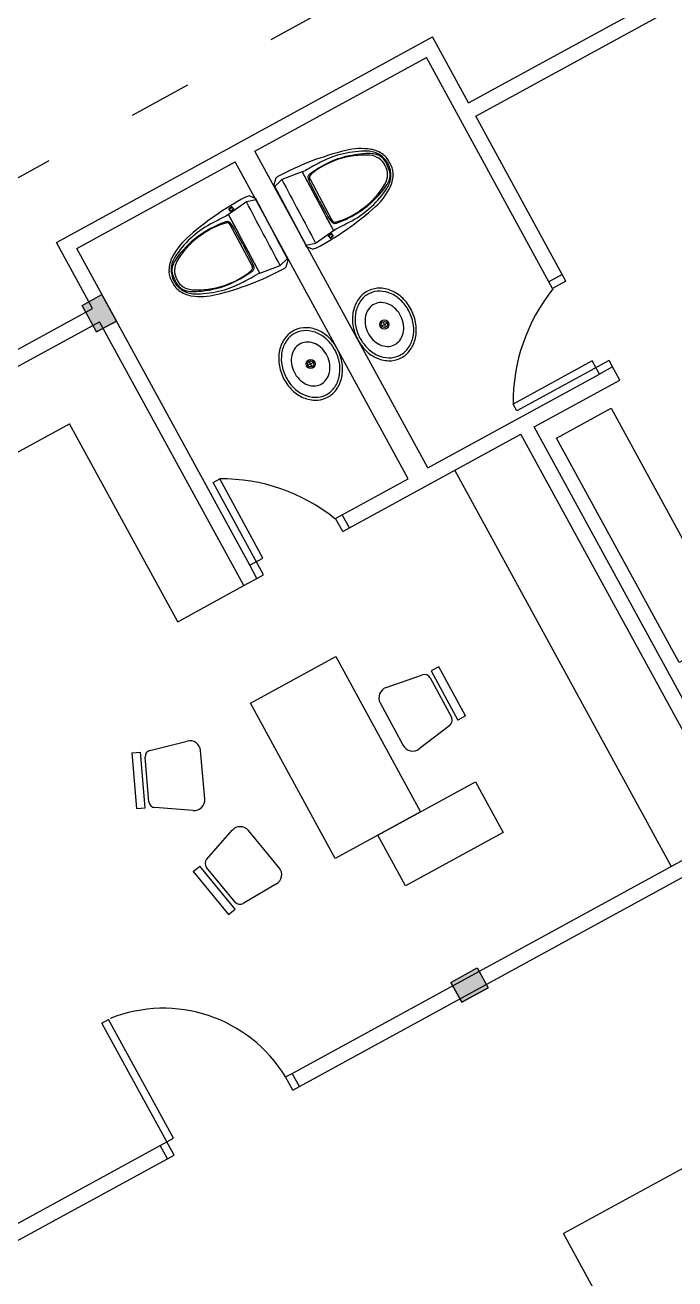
# Model space of a CAD drawing. Header units: millimetres. Extents: x 185 to 501, y 106 to 528.
# Drawn here: x 267.83 to 272.15, y 342.88 to 351.21 of the extents above; entities that cross this region are included whole.
import ezdxf

# ---------------------------------------------------------------- set-up
doc = ezdxf.new("R2010")
doc.units = ezdxf.units.MM
doc.linetypes.add('ACAD_ISO03W100', pattern=[30, 12, -18])
for name, color, linetype in [('aceras', 7, 'Continuous'), ('columnas', 170, 'Continuous'), ('MUEBLES', 33, 'Continuous'), ('puertas', 240, 'Continuous')]:
    doc.layers.add(name, color=color, linetype=linetype)

# ---------------------------------------------------------------- blocks, each defined once
blk = doc.blocks.new('Sink - Oval top')
for p, q in [((-1, 0), (1, 0)), ((0, 1), (0, -1))]:
    blk.add_line(p, q)
at = {"linetype": 'Continuous'}
for points in [[(-12.23, 0.39, 0.117634), (-11.46, -3.36, 0.104469), (-8.88, -6.8, 0.090016), (-5.08, -9.07, 0.08192), (-0.32, -10.02, 0.08192), (4.49, -9.38, 0.090016), (8.42, -7.36, 0.104469), (11.22, -4.09, 0.117634), (12.23, -0.39, 0.117634), (11.46, 3.36, 0.104469), (8.88, 6.8, 0.090016), (5.08, 9.07, 0.08192), (0.32, 10.02, 0.08192), (-4.49, 9.38, 0.090016), (-8.42, 7.36, 0.104469), (-11.22, 4.09, 0.117634)], [(-11.29, 0.16, 0.118622), (-10.52, -3.25, 0.104678), (-8.07, -6.36, 0.089562), (-4.54, -8.37, 0.081185), (-0.13, -9.15, 0.081185), (4.3, -8.49, 0.089562), (7.89, -6.58, 0.104678), (10.42, -3.55, 0.118622), (11.29, -0.16, 0.118622), (10.52, 3.25, 0.104678), (8.07, 6.36, 0.089562), (4.54, 8.37, 0.081185), (0.13, 9.15, 0.081185), (-4.3, 8.49, 0.089562), (-7.89, 6.58, 0.104678), (-10.42, 3.55, 0.118622)], [(-7.42, 0.08, 0.118283), (-6.91, -2.17, 0.104607), (-5.29, -4.21, 0.089718), (-2.97, -5.53, 0.081436), (-0.07, -6.04, 0.081436), (2.84, -5.59, 0.089718), (5.2, -4.33, 0.104607), (6.86, -2.32, 0.118283), (7.42, -0.08, 0.118283), (6.91, 2.17, 0.104607), (5.29, 4.21, 0.089718), (2.97, 5.53, 0.081436), (0.07, 6.04, 0.081436), (-2.84, 5.59, 0.089718), (-5.2, 4.33, 0.104607), (-6.86, 2.32, 0.118283)]]:
    blk.add_lwpolyline(points, format="xyb", close=True, dxfattribs=at)
for radius in [1.5, 1]:
    blk.add_circle((0, 0), radius)

msp = doc.modelspace()

# ---------------------------------------------------------------- hatches: boundary and pattern name
at = {"layer": 'columnas'}
for points in [[(268.2097, 349.3498), (268.3414, 349.4217), (268.4373, 349.2462), (268.3056, 349.1743)], [(270.6617, 344.8494), (270.8372, 344.9453), (270.9091, 344.8136), (270.7336, 344.7177)]]:
    msp.add_hatch(color=256, dxfattribs=at).paths.add_polyline_path(points)

# ---------------------------------------------------------------- linework, layer by layer
at = {"layer": 'aceras'}
for p, q in [((270.7787, 350.6963), (274.2451, 352.5901)), ((270.8266, 350.6085), (274.293, 352.5024)), ((268.0379, 349.7687), (270.5389, 351.1351)), ((270.7787, 350.6963), (270.5389, 351.1351)), ((269.3583, 350.3761), (270.4991, 350.9994)), ((271.3142, 349.5075), (270.4991, 350.9994)), ((271.4019, 349.5555), (270.8266, 350.6085)), ((268.1736, 349.7289), (269.2267, 350.3042)), ((270.3773, 348.198), (269.2267, 350.3042)), ((270.509, 348.2699), (269.3583, 350.3761)), ((268.2776, 349.3299), (268.0379, 349.7687)), ((269.3242, 347.6227), (268.1736, 349.7289)), ((263.4509, 346.6929), (268.2776, 349.3299)), ((263.5866, 346.6531), (268.3255, 349.2421)), ((269.2844, 347.487), (268.3255, 349.2421)), ((270.509, 348.2699), (271.6498, 348.8932)), ((271.7855, 348.8534), (271.7376, 348.9412)), ((271.2151, 348.5418), (271.7855, 348.8534)), ((269.9865, 347.8705), (271.1273, 348.4938)), ((272.5657, 345.8611), (271.1273, 348.4938)), ((272.7014, 345.8213), (271.2151, 348.5418)), ((269.9385, 347.9583), (270.3773, 348.198)), ((269.2844, 347.487), (269.3722, 347.5349)), ((269.6062, 344.2442), (272.5657, 345.8611)), ((269.6541, 344.1565), (272.7014, 345.8213)), ((265.9839, 342.2653), (268.7286, 343.7648)), ((266.0759, 342.2016), (268.7766, 343.677))]:
    msp.add_line(p, q, dxfattribs=at)
for points, knots in [([(286.3092, 396.8426), (285.8518, 396.6749), (285.3921, 396.4847), (283.9743, 395.8172), (283.016, 395.2517), (281.6787, 394.2177), (281.267, 393.8609), (280.5116, 393.1292), (280.164, 392.7527), (279.1848, 391.5858), (278.64, 390.7788), (277.7209, 389.1733), (277.3466, 388.3732), (276.7191, 386.8034), (276.4672, 386.0325), (276.0527, 384.5283), (275.89, 383.7917), (275.5063, 381.634), (275.3901, 380.2709), (275.2874, 377.7412), (275.301, 376.5709), (275.3391, 374.4084), (275.3658, 373.4148), (275.3638, 371.9873), (275.3552, 371.5044), (275.3148, 370.5646), (275.2828, 370.0969), (275.1935, 369.1733), (275.1363, 368.7189), (274.9197, 367.3465), (274.7147, 366.4816), (274.2363, 365.027), (273.9612, 364.4434), (273.623, 363.8913), (273.5368, 363.7678), (273.3667, 363.5479), (273.2872, 363.4603), (273.1563, 363.3328), (273.0852, 363.2704), (272.8965, 363.1242), (272.7803, 363.0423), (272.3556, 362.775), (271.9677, 362.5692), (270.9927, 362.1334), (270.4043, 361.9058), (269.0643, 361.4319), (268.3133, 361.1867), (266.6849, 360.657), (265.8073, 360.3716), (264.3281, 359.848), (263.7577, 359.6368), (262.6248, 359.1839), (262.0686, 358.9467), (260.9672, 358.4391), (260.4188, 358.168), (258.7854, 357.2965), (257.7116, 356.6378), (255.9005, 355.3281), (255.1463, 354.7176), (253.9747, 353.6408), (253.544, 353.2131), (252.729, 352.3457), (252.3429, 351.9047), (250.8393, 350.0787), (249.886, 348.6586), (248.5531, 346.4071), (248.0962, 345.5641), (247.1928, 343.8033), (246.755, 342.8882), (245.9214, 341.0546), (245.5297, 340.1417), (244.9703, 338.7766), (244.7876, 338.3198), (244.6094, 337.8647)], [10.033261, 10.033261, 10.033261, 10.033261, 10.835563, 10.835563, 12.506733, 12.506733, 13.262556, 13.262556, 14.018379, 14.018379, 15.569042, 15.569042, 17.119706, 17.119706, 18.67037, 18.67037, 20.221034, 20.221034, 23.322362, 23.322362, 26.42369, 26.42369, 29.525018, 29.525018, 31.235354, 31.235354, 32.94569, 32.94569, 34.656027, 34.656027, 38.285993, 38.285993, 41.91596, 41.91596, 43.233357, 43.233357, 44.742352, 44.742352, 45.96899, 45.96899, 47.195628, 47.195628, 49.648903, 49.648903, 52.102179, 52.102179, 54.555454, 54.555454, 57.00873, 57.00873, 58.473031, 58.473031, 59.841351, 59.841351, 61.209671, 61.209671, 63.946311, 63.946311, 65.974769, 65.974769, 67.242169, 67.242169, 68.50957, 68.50957, 72.436581, 72.436581, 74.809675, 74.809675, 77.494204, 77.494204, 80.178734, 80.178734, 81.535383, 81.535383, 81.535383, 81.535383]), ([(286.3436, 396.7487), (286.1707, 396.6853), (285.9976, 396.6187), (284.7483, 396.114), (283.6616, 395.5467), (282.3087, 394.5827), (282.0088, 394.3516), (281.4442, 393.878), (281.1807, 393.6393), (280.6846, 393.1562), (280.4493, 392.9097), (279.7802, 392.1607), (279.3829, 391.6487), (278.3551, 390.1603), (277.8299, 389.1772), (276.9781, 387.2489), (276.6513, 386.3021), (276.1338, 384.4655), (275.9422, 383.5699), (275.6579, 381.8309), (275.5656, 380.9903), (275.4057, 378.829), (275.3958, 377.572), (275.4184, 375.2498), (275.4508, 374.1835), (275.4668, 372.6487), (275.466, 372.1245), (275.4453, 371.2318), (275.4295, 370.8557), (275.3816, 370.0983), (275.3497, 369.7214), (275.2293, 368.608), (275.1159, 367.8884), (274.8098, 366.4656), (274.6073, 365.7792), (274.1663, 364.6343), (273.9282, 364.1786), (273.6315, 363.7278), (273.5518, 363.6205), (273.4262, 363.4672), (273.3771, 363.4125), (273.2945, 363.3271), (273.261, 363.2948), (273.1778, 363.22), (273.1303, 363.1797), (272.9658, 363.0501), (272.8269, 362.9518), (272.2863, 362.6174), (271.7605, 362.3515), (270.4137, 361.7962), (269.5964, 361.5071), (267.7457, 360.8931), (266.7129, 360.5677), (265.0106, 359.9864), (264.3968, 359.7687), (263.1697, 359.2995), (262.5541, 359.048), (261.3346, 358.5047), (260.7274, 358.2124), (258.9196, 357.2655), (257.7322, 356.5405), (255.9915, 355.2635), (255.4076, 354.7955), (254.4836, 353.9793), (254.1339, 353.6509), (253.4665, 352.987), (253.1463, 352.6495), (252.2236, 351.6251), (251.659, 350.9264), (249.8273, 348.4564), (248.7797, 346.6568), (247.4149, 344.0257), (246.9906, 343.1501), (246.1816, 341.3953), (245.8006, 340.5212), (245.1836, 339.0397), (244.9379, 338.4297), (244.7003, 337.8226)], [10.033261, 10.033261, 10.033261, 10.033261, 10.33827, 10.33827, 12.231074, 12.231074, 12.778099, 12.778099, 13.280229, 13.280229, 13.782359, 13.782359, 14.786619, 14.786619, 16.683705, 16.683705, 18.580792, 18.580792, 20.477879, 20.477879, 22.374966, 22.374966, 25.563352, 25.563352, 28.751738, 28.751738, 30.527989, 30.527989, 31.906589, 31.906589, 33.28519, 33.28519, 36.04239, 36.04239, 39.180498, 39.180498, 42.318605, 42.318605, 43.552459, 43.552459, 44.433124, 44.433124, 45.150922, 45.150922, 45.868719, 45.868719, 47.304315, 47.304315, 50.333615, 50.333615, 53.362916, 53.362916, 56.392217, 56.392217, 58.005405, 58.005405, 59.522146, 59.522146, 61.038887, 61.038887, 64.072368, 64.072368, 65.650369, 65.650369, 66.642276, 66.642276, 67.634182, 67.634182, 69.617996, 69.617996, 74.589438, 74.589438, 77.159454, 77.159454, 79.72947, 79.72947, 81.541021, 81.541021, 81.541021, 81.541021]), ([(283.3635, 383.0045), (283.2533, 382.5725), (283.1621, 382.1413), (282.9364, 380.8487), (282.8499, 379.9884), (282.7089, 377.4021), (282.7728, 375.6707), (282.8192, 372.8689), (282.8245, 371.8223), (282.6411, 367.4333), (282.0221, 363.928), (280.1894, 360.2901), (279.697, 359.5157), (278.6676, 358.274), (278.157, 357.7799), (277.0338, 356.9011), (276.4236, 356.5137), (274.4812, 355.4652), (273.0375, 354.9184), (270.3667, 354.0117), (269.1598, 353.6367), (266.8302, 352.8408), (265.707, 352.4204), (263.5644, 351.433), (262.5417, 350.8716), (260.7145, 349.6466), (259.8988, 348.996), (258.402, 347.5472), (257.7192, 346.7527), (255.8306, 344.2247), (254.7846, 342.3466), (251.8081, 336.2626), (250.3221, 331.947), (248.4563, 326.4538), (248.0706, 325.3023), (247.4321, 323.2532), (247.1705, 322.3582), (246.6889, 320.5584), (246.4659, 319.6543), (246.2355, 318.6885), (246.2212, 318.628), (246.2068, 318.5676)], [18.9703, 18.9703, 18.9703, 18.9703, 20.279147, 20.279147, 22.89684, 22.89684, 28.132227, 28.132227, 31.195449, 31.195449, 40.755006, 40.755006, 43.61348, 43.61348, 45.909207, 45.909207, 48.204933, 48.204933, 52.796386, 52.796386, 56.401982, 56.401982, 59.841435, 59.841435, 63.280888, 63.280888, 66.408552, 66.408552, 69.536216, 69.536216, 75.791544, 75.791544, 89.560947, 89.560947, 93.197225, 93.197225, 95.986499, 95.986499, 98.775772, 98.775772, 98.962067, 98.962067, 98.962067, 98.962067]), ([(283.5089, 382.9674), (282.4962, 378.9986), (283.7765, 370.6746), (280.3953, 355.6164), (267.4746, 353.6592), (258.4792, 348.4019), (253.1013, 339.4563), (249.9212, 330.3395), (247.438, 322.968), (246.6475, 319.7741), (246.3527, 318.5329)], [18.9703, 18.9703, 18.9703, 18.9703, 31.107742, 44.730223, 58.844332, 65.980372, 75.668236, 89.091585, 95.135787, 98.962067, 98.962067, 98.962067, 98.962067])]:
    msp.add_open_spline(points, degree=3, knots=knots, dxfattribs=at)
at = {"layer": 'columnas', "color": 32, "linetype": 'ACAD_ISO03W100', "ltscale": 0.035}
msp.add_line((262.0939, 347.0911), (274.6432, 353.9471), dxfattribs=at)
at = {"layer": 'columnas'}
for p, q in [((268.2097, 349.3498), (268.3414, 349.4217)), ((268.4373, 349.2462), (268.3414, 349.4217)), ((268.3056, 349.1743), (268.2097, 349.3498)), ((268.3056, 349.1743), (268.4373, 349.2462)), ((270.6617, 344.8494), (270.8372, 344.9453)), ((270.8372, 344.9453), (270.9091, 344.8136)), ((270.6617, 344.8494), (270.7336, 344.7177)), ((270.7336, 344.7177), (270.9091, 344.8136))]:
    msp.add_line(p, q, dxfattribs=at)
for points in [[(268.2097, 349.3498), (268.3414, 349.4217), (268.4373, 349.2462), (268.3056, 349.1743)], [(270.6617, 344.8494), (270.8372, 344.9453), (270.9091, 344.8136), (270.7336, 344.7177)], [(270.6617, 344.8494), (270.8372, 344.9453), (270.9091, 344.8136), (270.7336, 344.7177)]]:
    msp.add_lwpolyline(points, close=True, dxfattribs=at)
at = {"layer": 'MUEBLES'}
for p, q in [((269.6737, 350.2378, 0.0315), (269.5377, 350.187, 0.0378)), ((269.6737, 350.2378), (269.6939, 350.2473, -0.1764)), ((269.6737, 350.2378, 0.0315), (269.6737, 350.2378)), ((269.6737, 350.2378), (269.8805, 349.8483)), ((269.731, 350.2215, -0.1449), (269.7205, 350.2219, -0.1656)), ((269.4978, 350.1968, -0.2315), (269.4842, 350.1515)), ((269.4901, 350.1404, 0.0315), (269.4842, 350.1515)), ((269.4842, 350.1515), (269.7028, 349.7397)), ((269.5377, 350.187, 0.0378), (269.4901, 350.1404, 0.0315)), ((269.5377, 350.187, 0.0378), (269.5377, 350.187)), ((269.7138, 350.197, -0.164), (269.7248, 350.1903, -0.1449)), ((269.7248, 350.1903, -0.1449), (269.8697, 349.9172, -0.1449)), ((269.3675, 350.0519, -0.0114), (269.3022, 350.0386, -0.0051)), ((269.322, 350.078, -0.2634), (269.3616, 350.063, -0.0429)), ((269.3616, 350.063, -0.0429), (269.3675, 350.0519, -0.0114)), ((269.5802, 349.6513, -0.0429), (269.3616, 350.063, -0.0429)), ((269.3022, 350.0386, -0.0051), (269.1839, 349.9544, -0.0114)), ((269.3022, 350.0386, -0.0051), (269.3022, 350.0386, -0.0429)), ((269.7771, 350.0431, 0.0429), (269.7771, 350.0431)), ((269.1839, 349.9544, -0.0429), (269.1647, 349.943, -0.2193)), ((269.1652, 349.8978, -0.1878), (269.1709, 349.9068, -0.2084)), ((269.1839, 349.9544, -0.0114), (269.1839, 349.9544, -0.0429)), ((269.3906, 349.5649, -0.0429), (269.1839, 349.9544, -0.0429)), ((269.201, 349.8912, -0.2068), (269.1947, 349.8855, -0.1878)), ((269.3396, 349.6125, -0.1878), (269.1947, 349.8855, -0.1878)), ((269.5935, 349.9456), (269.5935, 349.9456, 0.0429)), ((269.8634, 349.9116, -0.1639), (269.8697, 349.9172, -0.1449)), ((269.8991, 349.9049, -0.1449), (269.8935, 349.896, -0.1656)), ((269.4709, 349.8571, -0.0429), (269.4709, 349.8571)), ((269.7622, 349.7641, 0.0378), (269.8805, 349.8483, 0.0315)), ((269.8805, 349.8483), (269.8997, 349.8597, -0.1764)), ((269.8805, 349.8483, 0.0315), (269.8805, 349.8483)), ((269.2873, 349.7597), (269.2873, 349.7597, -0.0429)), ((269.6969, 349.7508, 0.0315), (269.7622, 349.7641, 0.0378)), ((269.7028, 349.7397), (269.6969, 349.7508, 0.0315)), ((269.7423, 349.7247, -0.2205), (269.7028, 349.7397)), ((269.7622, 349.7641, 0.0378), (269.7622, 349.7641)), ((269.5267, 349.6157, -0.0051), (269.5743, 349.6624, -0.0114)), ((269.5666, 349.606, -0.2744), (269.5802, 349.6513, -0.0429)), ((269.5743, 349.6624, -0.0114), (269.5802, 349.6513, -0.0429)), ((269.3333, 349.5812, -0.1878), (269.3439, 349.5809, -0.2084)), ((269.3506, 349.6057, -0.2069), (269.3396, 349.6125, -0.1878)), ((269.3906, 349.5649, -0.0429), (269.3704, 349.5554, -0.2193)), ((269.3906, 349.5649, -0.0114), (269.5267, 349.6157, -0.0051)), ((269.3906, 349.5649, -0.0114), (269.3906, 349.5649, -0.0429)), ((269.5267, 349.6157, -0.0051), (269.5267, 349.6157, -0.0429)), ((266.8101, 347.8444), (268.1265, 348.5636)), ((268.8456, 347.2473), (268.1265, 348.5636)), ((272.1269, 345.6214), (270.6885, 348.2541)), ((268.8456, 347.2473), (269.2844, 347.487)), ((270.2306, 346.8091), (270.4721, 346.8938)), ((270.5816, 346.9473), (270.5314, 346.9201)), ((270.5314, 346.9201), (270.7083, 346.5935)), ((270.7586, 346.6207), (270.5816, 346.9473)), ((270.524, 346.8738), (270.6655, 346.6126)), ((270.1915, 346.7077), (270.3447, 346.4248)), ((270.6539, 346.5582), (270.4511, 346.4022)), ((270.7586, 346.6207), (270.7083, 346.5935)), ((268.6607, 346.3913), (268.9089, 346.4534)), ((269.0251, 346.0698), (268.9974, 346.3903)), ((268.5398, 346.3757), (268.5967, 346.3807)), ((268.5398, 346.3757), (268.5717, 346.0056)), ((268.6287, 346.0106), (268.5967, 346.3807)), ((268.6539, 346.0501), (268.6284, 346.346)), ((268.5717, 346.0056), (268.6287, 346.0106)), ((268.9487, 345.9924), (268.6935, 346.011)), ((269.0376, 345.6679), (269.2065, 345.8602)), ((269.5202, 345.6106), (269.3153, 345.8585)), ((268.947, 345.5864), (268.9911, 345.6228)), ((268.947, 345.5864), (269.1838, 345.3001)), ((269.2278, 345.3365), (268.9911, 345.6228)), ((269.2261, 345.3834), (269.0368, 345.6123)), ((269.5014, 345.5035), (269.2809, 345.3738)), ((269.1838, 345.3001), (269.2278, 345.3365)), ((273.4287, 344.2815), (271.4103, 343.1788)), ((272.8965, 340.4583), (271.4103, 343.1788))]:
    msp.add_line(p, q, dxfattribs=at)
at = {"layer": 'MUEBLES', "extrusion": (-0.61053, 0.785197, 0.103534)}
for p, q in [((269.1855, 349.9909, -0.0812), (269.1866, 349.989, -0.0609)), ((269.1963, 349.9759, -0.0862), (269.1859, 349.9914, -0.0829)), ((269.2034, 350.0051, -0.0833), (269.1872, 349.9925, -0.0836)), ((269.1977, 349.9735, -0.0598), (269.1872, 349.9893, -0.0592)), ((269.1886, 349.9903, -0.0585), (269.2047, 350.0028, -0.0582)), ((269.1957, 349.9751, -0.084), (269.1969, 349.9731, -0.0621)), ((269.2155, 349.9909, -0.0868), (269.1981, 349.9773, -0.0871)), ((269.1996, 349.9748, -0.0589), (269.217, 349.9883, -0.0586)), ((269.2173, 349.9921, -0.0858), (269.2048, 350.006, -0.0826)), ((269.2065, 350.0045, -0.0605), (269.2054, 350.0063, -0.0809)), ((269.2187, 349.9897, -0.0595), (269.206, 350.0039, -0.0589)), ((269.2193, 349.9905, -0.0617), (269.2181, 349.9925, -0.0836))]:
    msp.add_line(p, q, dxfattribs=at)
at = {"layer": 'MUEBLES', "extrusion": (0.61053, -0.785197, 0.103534)}
for p, q in [((269.8451, 349.8122, -0.0188), (269.8462, 349.8102, -0.0407)), ((269.8457, 349.813, -0.0166), (269.8584, 349.7989, -0.016)), ((269.8471, 349.8106, -0.043), (269.8596, 349.7967, -0.0397)), ((269.8648, 349.828, -0.016), (269.8474, 349.8145, -0.0157)), ((269.8489, 349.8119, -0.0439), (269.8663, 349.8254, -0.0442)), ((269.8758, 349.8125, -0.0156), (269.8596, 349.8, -0.0153)), ((269.861, 349.7977, -0.0404), (269.8771, 349.8102, -0.0407)), ((269.8666, 349.8292, -0.017), (269.8772, 349.8135, -0.0163)), ((269.8686, 349.8276, -0.0411), (269.8675, 349.8296, -0.0192)), ((269.868, 349.8268, -0.0433), (269.8784, 349.8113, -0.04)), ((269.8789, 349.8119, -0.0384), (269.8778, 349.8137, -0.018)), ((269.8579, 349.7983, -0.0177), (269.859, 349.7964, -0.038))]:
    msp.add_line(p, q, dxfattribs=at)
at = {"layer": 'MUEBLES'}
for points in [[(271.3642, 348.4679), (271.7273, 348.6663), (272.5424, 347.1742), (272.1794, 346.9759)], [(269.3283, 346.705), (269.8963, 347.0153), (270.4598, 345.984), (269.8917, 345.6737)], [(270.1757, 345.8289), (270.8245, 346.1833), (271.0085, 345.8465), (270.3597, 345.4921)]]:
    msp.add_lwpolyline(points, close=True, dxfattribs=at)
for points in [[(269.7861, 350.0478, -0.1638), (269.7621, 350.0935, -0.1638), (269.744, 350.1289, -0.1638), (269.7308, 350.1555, -0.1638), (269.722, 350.1748, -0.1639), (269.7165, 350.1882, -0.1639), (269.7138, 350.197, -0.164), (269.7129, 350.2028, -0.1642), (269.7131, 350.2068, -0.1643), (269.7131, 350.2068, -0.1643), (269.7137, 350.2105, -0.1645), (269.715, 350.214, -0.1648), (269.7171, 350.2178, -0.1652), (269.7205, 350.2219, -0.1656), (269.7253, 350.2265, -0.1661), (269.7319, 350.2319, -0.1666), (269.7405, 350.2382, -0.1673), (269.7515, 350.2457, -0.168), (269.7515, 350.2457, -0.168), (269.7652, 350.2544, -0.1688), (269.7812, 350.2642, -0.1697), (269.7993, 350.2747, -0.1706), (269.8193, 350.2856, -0.1715), (269.8409, 350.2965, -0.1723), (269.8639, 350.3072, -0.1729), (269.8879, 350.3174, -0.1735), (269.9127, 350.3266, -0.1738), (269.9127, 350.3266, -0.1738), (269.9379, 350.3347, -0.1739), (269.9634, 350.3417, -0.1737), (269.9885, 350.3475, -0.1734), (270.0131, 350.3523, -0.1729), (270.0366, 350.3562, -0.1723), (270.0588, 350.359, -0.1716), (270.0792, 350.361, -0.1709), (270.0974, 350.3621, -0.1701), (270.0974, 350.3621, -0.1701), (270.1132, 350.3625, -0.1693), (270.1266, 350.3622, -0.1685), (270.1381, 350.3613, -0.1678), (270.1476, 350.3601, -0.1671), (270.1556, 350.3585, -0.1664), (270.1622, 350.3568, -0.1658), (270.1676, 350.3551, -0.1653), (270.1721, 350.3534, -0.1649), (270.1721, 350.3534, -0.1649), (270.176, 350.3519, -0.1645), (270.1792, 350.3506, -0.1642), (270.1821, 350.3493, -0.1641), (270.1847, 350.348, -0.1639), (270.1871, 350.3466, -0.1639), (270.1896, 350.3449, -0.1638), (270.1922, 350.3431, -0.1638), (270.195, 350.3408, -0.1638), (270.195, 350.3408, -0.1638), (270.1982, 350.3381, -0.1638), (270.2019, 350.3348, -0.1638), (270.206, 350.3305, -0.1638), (270.2108, 350.325, -0.1638), (270.2161, 350.3182, -0.1638), (270.2221, 350.3097, -0.1638), (270.2288, 350.2993, -0.1638), (270.2362, 350.2868, -0.1638)], [(269.7861, 350.0478, -0.1638), (269.8105, 350.0024, -0.1638), (269.8296, 349.9675, -0.1638), (269.8443, 349.9417, -0.1638), (269.8553, 349.9236, -0.1639), (269.8634, 349.9116, -0.1639), (269.8691, 349.9043, -0.164), (269.8734, 349.9004, -0.1642), (269.8769, 349.8983, -0.1643), (269.8769, 349.8983, -0.1643), (269.8803, 349.8968, -0.1645), (269.8839, 349.8958, -0.1648), (269.8882, 349.8955, -0.1652), (269.8935, 349.896, -0.1656), (269.9, 349.8973, -0.1661), (269.9081, 349.8998, -0.1666), (269.9182, 349.9034, -0.1673), (269.9306, 349.9083, -0.168), (269.9306, 349.9083, -0.168), (269.9455, 349.9147, -0.1688), (269.9626, 349.9225, -0.1697), (269.9814, 349.9317, -0.1706), (270.0016, 349.9421, -0.1715), (270.0228, 349.9539, -0.1723), (270.0445, 349.9669, -0.1729), (270.0664, 349.9811, -0.1735), (270.0879, 349.9964, -0.1738), (270.0879, 349.9964, -0.1738), (270.1088, 350.0128, -0.1739), (270.1288, 350.03, -0.1737), (270.1478, 350.0476, -0.1734), (270.1655, 350.0652, -0.1729), (270.1818, 350.0826, -0.1723), (270.1966, 350.0993, -0.1716), (270.2097, 350.1151, -0.1709), (270.2208, 350.1295, -0.1701), (270.2208, 350.1295, -0.1701), (270.23, 350.1424, -0.1693), (270.2373, 350.1538, -0.1685), (270.243, 350.1637, -0.1678), (270.2473, 350.1723, -0.1671), (270.2505, 350.1798, -0.1664), (270.2528, 350.1862, -0.1658), (270.2544, 350.1917, -0.1653), (270.2555, 350.1963, -0.1649), (270.2555, 350.1963, -0.1649), (270.2564, 350.2003, -0.1645), (270.2572, 350.2038, -0.1642), (270.2577, 350.2069, -0.1641), (270.2581, 350.2098, -0.1639), (270.2583, 350.2126, -0.1639), (270.2583, 350.2155, -0.1638), (270.2582, 350.2187, -0.1638), (270.2579, 350.2223, -0.1638), (270.2579, 350.2223, -0.1638), (270.2575, 350.2265, -0.1638), (270.2567, 350.2314, -0.1638), (270.2555, 350.2373, -0.1638), (270.2537, 350.2442, -0.1638), (270.251, 350.2525, -0.1638), (270.2473, 350.2622, -0.1638), (270.2424, 350.2736, -0.1638), (270.2362, 350.2868, -0.1638)], [(269.2782, 349.7549, -0.2067), (269.2539, 349.8003, -0.2067), (269.2348, 349.8352, -0.2067), (269.22, 349.861, -0.2067), (269.209, 349.8792, -0.2067), (269.201, 349.8912, -0.2068), (269.1952, 349.8984, -0.2069), (269.191, 349.9024, -0.207), (269.1875, 349.9045, -0.2072), (269.1875, 349.9045, -0.2072), (269.1841, 349.906, -0.2074), (269.1805, 349.9069, -0.2077), (269.1762, 349.9073, -0.208), (269.1709, 349.9068, -0.2084), (269.1644, 349.9054, -0.2089), (269.1562, 349.903, -0.2095), (269.1462, 349.8993, -0.2101), (269.1338, 349.8944, -0.2109), (269.1338, 349.8944, -0.2109), (269.1189, 349.888, -0.2117), (269.1018, 349.8802, -0.2126), (269.083, 349.8711, -0.2135), (269.0627, 349.8606, -0.2143), (269.0416, 349.8488, -0.2151), (269.0198, 349.8358, -0.2158), (268.998, 349.8217, -0.2163), (268.9764, 349.8063, -0.2166), (268.9764, 349.8063, -0.2166), (268.9556, 349.7899, -0.2167), (268.9356, 349.7728, -0.2166), (268.9166, 349.7552, -0.2163), (268.8989, 349.7375, -0.2158), (268.8825, 349.7202, -0.2152), (268.8677, 349.7034, -0.2145), (268.8547, 349.6877, -0.2137), (268.8436, 349.6732, -0.213), (268.8436, 349.6732, -0.213), (268.8344, 349.6603, -0.2122), (268.8271, 349.649, -0.2114), (268.8214, 349.6391, -0.2107), (268.8171, 349.6304, -0.2099), (268.8139, 349.623, -0.2093), (268.8116, 349.6166, -0.2087), (268.81, 349.6111, -0.2082), (268.8089, 349.6064, -0.2077), (268.8089, 349.6064, -0.2077), (268.8079, 349.6024, -0.2074), (268.8072, 349.5989, -0.2071), (268.8067, 349.5958, -0.2069), (268.8063, 349.593, -0.2068), (268.8061, 349.5901, -0.2067), (268.8061, 349.5872, -0.2067), (268.8062, 349.584, -0.2067), (268.8065, 349.5804, -0.2067), (268.8065, 349.5804, -0.2067), (268.8069, 349.5763, -0.2067), (268.8076, 349.5713, -0.2067), (268.8088, 349.5655, -0.2067), (268.8107, 349.5585, -0.2067), (268.8134, 349.5503, -0.2067), (268.8171, 349.5405, -0.2067), (268.822, 349.5292, -0.2067), (268.8282, 349.516, -0.2067)], [(269.2782, 349.7549, -0.2067), (269.3022, 349.7093, -0.2067), (269.3204, 349.6739, -0.2067), (269.3335, 349.6472, -0.2067), (269.3424, 349.6279, -0.2067), (269.3478, 349.6146, -0.2068), (269.3506, 349.6057, -0.2069), (269.3515, 349.6, -0.207), (269.3513, 349.5959, -0.2072), (269.3513, 349.5959, -0.2072), (269.3506, 349.5923, -0.2074), (269.3494, 349.5887, -0.2077), (269.3472, 349.585, -0.208), (269.3439, 349.5809, -0.2084), (269.3391, 349.5763, -0.2089), (269.3325, 349.5709, -0.2095), (269.3239, 349.5645, -0.2101), (269.3128, 349.5571, -0.2109), (269.3128, 349.5571, -0.2109), (269.2992, 349.5483, -0.2117), (269.2832, 349.5385, -0.2126), (269.2651, 349.528, -0.2135), (269.245, 349.5172, -0.2143), (269.2234, 349.5062, -0.2151), (269.2005, 349.4955, -0.2158), (269.1765, 349.4854, -0.2163), (269.1517, 349.4761, -0.2166), (269.1517, 349.4761, -0.2166), (269.1264, 349.468, -0.2167), (269.101, 349.4611, -0.2166), (269.0758, 349.4552, -0.2163), (269.0513, 349.4504, -0.2158), (269.0278, 349.4466, -0.2152), (269.0056, 349.4437, -0.2145), (268.9852, 349.4418, -0.2137), (268.967, 349.4406, -0.213), (268.967, 349.4406, -0.213), (268.9512, 349.4403, -0.2122), (268.9377, 349.4406, -0.2114), (268.9263, 349.4414, -0.2107), (268.9167, 349.4427, -0.2099), (268.9088, 349.4442, -0.2093), (268.9022, 349.4459, -0.2087), (268.8968, 349.4477, -0.2082), (268.8922, 349.4493, -0.2077), (268.8922, 349.4493, -0.2077), (268.8884, 349.4508, -0.2074), (268.8851, 349.4521, -0.2071), (268.8823, 349.4534, -0.2069), (268.8797, 349.4548, -0.2068), (268.8772, 349.4562, -0.2067), (268.8748, 349.4578, -0.2067), (268.8722, 349.4597, -0.2067), (268.8694, 349.4619, -0.2067), (268.8694, 349.4619, -0.2067), (268.8662, 349.4646, -0.2067), (268.8625, 349.468, -0.2067), (268.8583, 349.4723, -0.2067), (268.8536, 349.4777, -0.2067), (268.8483, 349.4846, -0.2067), (268.8423, 349.4931, -0.2067), (268.8356, 349.5035, -0.2067), (268.8282, 349.516, -0.2067)]]:
    msp.add_polyline3d(points, dxfattribs=at)
for centre, radius, start, end in [((270.064, 349.9703, -0.2205), 0.4227, 81.08947, 103.86821), ((270.1012, 350.2073, -0.2205), 0.1828, 52.9734, 81.08947), ((270.4308, 348.4845, -0.2205), 1.9531, 103.86821, 117.95987), ((270.9441, 348.0789, -0.1764), 2.503, 117.31926, 119.96557), ((270.0889, 349.7864, -0.1449), 0.5634, 86.74132, 129.43373), ((270.0956, 349.7216, -0.1764), 0.6542, 88.84363, 117.31926), ((270.1057, 350.2217, -0.1764), 0.1539, 58.41579, 88.84363), ((270.1138, 350.2243, -0.1449), 0.1248, 27.03128, 86.74132), ((270.1007, 350.2136, -0.1764), 0.1634, 28.33969, 58.41579), ((270.1259, 350.24, -0.2205), 0.1418, 23.74558, 52.9734), ((269.7471, 350.2021, -0.1449), 0.0252, 129.43373, 207.95987), ((270.1159, 350.2204, -0.1449), 0.1248, 329.17842, 28.88846), ((270.0997, 350.2155, -0.1764), 0.1634, 357.50395, 27.58005), ((270.1356, 350.2216, -0.2205), 0.1418, 2.94634, 32.17416), ((270.0947, 350.2195, -0.2205), 0.1828, 334.83027, 2.94634), ((269.5494, 350.1451, -0.2205), 0.073, 117.95987, 134.96679), ((269.7392, 350.4451, -0.1449), 0.5634, 286.48601, 329.17842), ((269.8776, 350.3215, -0.2205), 0.4227, 312.05154, 334.83027), ((270.1092, 350.2151, -0.1764), 0.1539, 327.07611, 357.50395), ((270.2118, 348.3449, -0.2634), 1.9531, 117.95987, 132.05154), ((269.3304, 350.0055, -0.2634), 0.073, 96.5358, 117.95987), ((269.6893, 350.487, -0.1764), 0.6542, 298.60048, 327.07611), ((268.8526, 351.4579, -0.2205), 1.9531, 297.95987, 312.05154), ((269.3751, 349.3157, -0.2193), 0.6542, 118.60048, 147.07611), ((269.3251, 349.3576, -0.1878), 0.5634, 106.48601, 149.17842), ((270.2601, 347.6925, -0.2193), 2.503, 115.95417, 118.60048), ((269.1724, 349.8737, -0.1878), 0.0252, 27.95987, 106.48601), ((269.892, 349.9291, -0.1449), 0.0252, 207.95987, 286.48601), ((268.8042, 352.1103, -0.1764), 2.503, 295.95417, 298.60048), ((269.1868, 349.4812, -0.2634), 0.4227, 132.05154, 154.83027), ((269.734, 349.7973, -0.2205), 0.073, 276.5358, 297.95987), ((268.9697, 349.5833, -0.2634), 0.1828, 154.83027, 182.94634), ((268.9552, 349.5876, -0.2193), 0.1539, 147.07611, 177.50395), ((268.9484, 349.5823, -0.1878), 0.1248, 149.17842, 208.88846), ((268.9287, 349.5812, -0.2634), 0.1418, 182.94634, 212.17416), ((268.9646, 349.5872, -0.2193), 0.1634, 177.50395, 207.58005), ((268.9755, 350.0164, -0.1878), 0.5634, 266.74132, 309.43373), ((268.6335, 351.3182, -0.2634), 1.9531, 283.86821, 297.95987), ((268.1202, 351.7238, -0.2193), 2.503, 297.31926, 299.96557), ((269.3173, 349.6007, -0.1878), 0.0252, 309.43373, 27.95987), ((269.515, 349.6576, -0.2634), 0.073, 297.95987, 314.96679), ((268.9385, 349.5628, -0.2634), 0.1418, 203.74558, 232.9734), ((268.9636, 349.5891, -0.2193), 0.1634, 208.33969, 238.41579), ((268.9505, 349.5784, -0.1878), 0.1248, 207.03128, 266.74132), ((268.9688, 350.0812, -0.2193), 0.6542, 268.84363, 297.31926), ((268.9632, 349.5955, -0.2634), 0.1828, 232.9734, 261.08947), ((268.9587, 349.5811, -0.2193), 0.1539, 238.41579, 268.84363), ((269.0003, 349.8325, -0.2634), 0.4227, 261.08947, 283.86821), ((270.4863, 346.8534), 0.0429, 28.44502, 109.3348), ((270.2543, 346.7417), 0.0714, 109.3348, 208.44502), ((270.6278, 346.5922), 0.0429, 307.55525, 28.44502), ((268.6711, 346.3497), 0.0429, 104.04627, 184.93604), ((268.9263, 346.3841), 0.0714, 4.93604, 104.04627), ((270.4075, 346.4589), 0.0714, 208.44502, 307.55525), ((268.6967, 346.0538), 0.0429, 184.93604, 265.82581), ((268.9539, 346.0636), 0.0714, 265.82581, 4.93604), ((269.2602, 345.813), 0.0714, 39.58791, 138.69814), ((269.0698, 345.6396), 0.0429, 138.69814, 219.58791), ((269.4652, 345.5651), 0.0714, 300.47768, 39.58791), ((269.2592, 345.4107), 0.0429, 219.58791, 300.47768)]:
    msp.add_arc(centre, radius, start, end, dxfattribs=at)
at = {"layer": 'MUEBLES', "extrusion": (0.883276, 0.468853, 0)}
for centre, radius, start, end in [((182.6989, -2.1027, 402.4065), 2.1455, 84.10119, 95.89881), ((182.6989, -2.1027, 402.1986), 2.1455, 84.10119, 95.89881), ((182.6989, -2.7706, 402.2625), 2.8186, 85.12767, 94.87233)]:
    msp.add_arc(centre, radius, start, end, dxfattribs=at)
at = {"layer": 'MUEBLES', "extrusion": (-0.883276, -0.468853, 0)}
for centre, radius, start, end in [((-182.6782, -2.1455, -402.0488), 2.1455, 84.10119, 95.89881), ((-182.6782, -2.8135, -401.9849), 2.8186, 85.12767, 94.87233), ((-182.6782, -2.1455, -401.8409), 2.1455, 84.10119, 95.89881)]:
    msp.add_arc(centre, radius, start, end, dxfattribs=at)
at = {"layer": 'MUEBLES', "extrusion": (-0.61053, 0.785197, 0.103534)}
for centre, radius, start, end in [((-427.3424, -11.5795, 110.4576), 0.00236, 269.2034, 359.2034), ((-427.3421, -11.559, 110.4576), 0.00236, 359.2034, 89.2034), ((-427.3416, -11.5803, 110.4387), 0.00315, 269.2034, 359.2034), ((-427.3413, -11.5583, 110.4387), 0.00315, 359.2034, 89.2034), ((-427.3628, -11.5792, 110.4576), 0.00236, 179.2034, 269.2034), ((-427.3625, -11.5588, 110.4576), 0.00236, 89.2034, 179.2034), ((-427.3636, -11.58, 110.4387), 0.00315, 179.2034, 269.2034), ((-427.3633, -11.558, 110.4387), 0.00315, 89.2034, 179.2034)]:
    msp.add_arc(centre, radius, start, end, dxfattribs=at)
at = {"layer": 'MUEBLES', "extrusion": (0.61053, -0.785197, 0.103534)}
for centre, radius, start, end in [((427.7542, 11.4235, -109.925), 0.00315, 89.2034, 179.2034), ((427.7539, 11.4014, -109.925), 0.00315, 179.2034, 269.2034), ((427.7763, 11.4232, -109.925), 0.00315, 359.2034, 89.2034), ((427.7759, 11.4011, -109.925), 0.00315, 269.2034, 359.2034), ((427.7755, 11.4224, -109.9061), 0.00236, 359.2034, 89.2034), ((427.7752, 11.4019, -109.9061), 0.00236, 269.2034, 359.2034), ((427.755, 11.4227, -109.9061), 0.00236, 89.2034, 179.2034), ((427.7547, 11.4022, -109.9061), 0.00236, 179.2034, 269.2034)]:
    msp.add_arc(centre, radius, start, end, dxfattribs=at)
at = {"layer": 'puertas'}
for p, q in [((271.4019, 349.5555), (271.3142, 349.5075)), ((271.4259, 349.5116), (271.4019, 349.5555)), ((271.4259, 349.5116), (271.4019, 349.5555)), ((271.3382, 349.4636), (271.3142, 349.5075)), ((271.4259, 349.5116), (271.3382, 349.4636)), ((271.4259, 349.5116), (271.3382, 349.4636)), ((271.6019, 348.981), (271.0753, 348.6933)), ((271.7136, 348.985), (271.0993, 348.6494)), ((271.6498, 348.8932), (271.6019, 348.981)), ((271.7376, 348.9412), (271.7136, 348.985)), ((271.7376, 348.9412), (271.7136, 348.985)), ((271.7376, 348.9412), (271.6498, 348.8932)), ((271.0993, 348.6494), (271.0753, 348.6933)), ((269.0804, 348.1732), (269.1243, 348.1972)), ((269.4161, 347.5589), (269.0804, 348.1732)), ((269.412, 347.6706), (269.1243, 348.1972)), ((269.8947, 347.9343), (269.9385, 347.9583)), ((269.9426, 347.8466), (269.8947, 347.9343)), ((269.9426, 347.8466), (269.8947, 347.9343)), ((269.9865, 347.8705), (269.9385, 347.9583)), ((269.9426, 347.8466), (269.9865, 347.8705)), ((269.9426, 347.8466), (269.9865, 347.8705)), ((269.3242, 347.6227), (269.412, 347.6706)), ((269.3722, 347.5349), (269.3242, 347.6227)), ((269.3722, 347.5349), (269.4161, 347.5589)), ((269.3722, 347.5349), (269.4161, 347.5589)), ((268.341, 344.5786), (268.3849, 344.6026)), ((268.8204, 343.701), (268.341, 344.5786)), ((268.8164, 343.8127), (268.3849, 344.6026)), ((269.5623, 344.2203), (269.6062, 344.2442)), ((269.6102, 344.1325), (269.5623, 344.2203)), ((269.6102, 344.1325), (269.5623, 344.2203)), ((269.6541, 344.1565), (269.6062, 344.2442)), ((269.6102, 344.1325), (269.6541, 344.1565)), ((269.6102, 344.1325), (269.6541, 344.1565)), ((268.7286, 343.7648), (268.8164, 343.8127)), ((268.7766, 343.677), (268.7286, 343.7648)), ((268.7766, 343.677), (268.8204, 343.701)), ((268.7766, 343.677), (268.8204, 343.701)), ((268.7766, 343.677), (268.8204, 343.701)), ((268.7766, 343.677), (268.8204, 343.701)), ((268.7766, 343.677), (268.8204, 343.701)), ((268.7766, 343.677), (268.8204, 343.701)), ((268.7766, 343.677), (268.8204, 343.701)), ((268.7766, 343.677), (268.8204, 343.701))]:
    msp.add_line(p, q, dxfattribs=at)
for centre, radius, start, end in [((272.2775, 348.706), 1.2023, 141.20264, 180.60598), ((269.137, 346.995), 1.2023, 51.20264, 90.60598), ((268.7499, 343.7258), 0.9511, 31.32757, 111.88184)]:
    msp.add_arc(centre, radius, start, end, dxfattribs=at)

# ---------------------------------------------------------------- block references
at = {"layer": 'MUEBLES', "xscale": 0.02031999999992632, "yscale": 0.0203199999999697, "zscale": 0.02032}
for p, rotation in [((270.2195, 349.2234), 116.5083697960511), ((269.729, 348.9611), 296.5083697960511)]:
    msp.add_blockref('Sink - Oval top', p, dxfattribs=dict(at, rotation=rotation))

doc.saveas('drawing.dxf')
